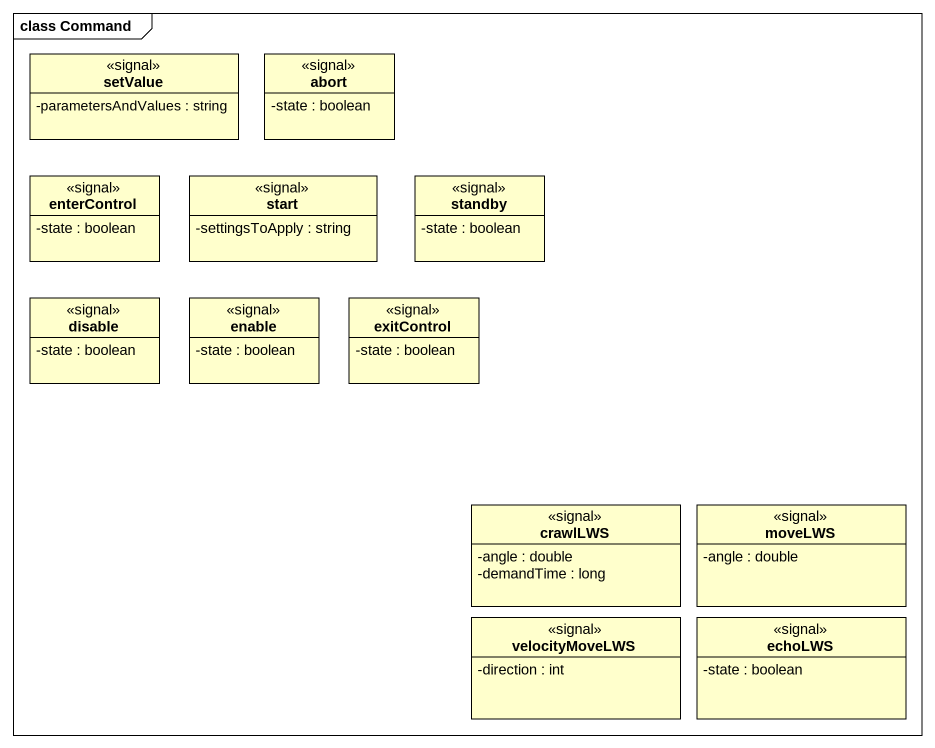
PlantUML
@startuml
mainframe class Command
hide circle
hide empty members
skinparam classAttributeIconSize 0
class setValue <<signal>> {
  -parametersAndValues : string
}
class abort <<signal>> {
  -state : boolean
}
class enterControl <<signal>> {
  -state : boolean
}
class "start" as start_ <<signal>> {
  -settingsToApply : string
}
class standby <<signal>> {
  -state : boolean
}
class disable <<signal>> {
  -state : boolean
}
class enable <<signal>> {
  -state : boolean
}
class exitControl <<signal>> {
  -state : boolean
}
class crawlLWS <<signal>> {
  -angle : double
  -demandTime : long
}
class moveLWS <<signal>> {
  -angle : double
}
class velocityMoveLWS <<signal>> {
  -direction : int
}
class echoLWS <<signal>> {
  -state : boolean
}
@enduml
